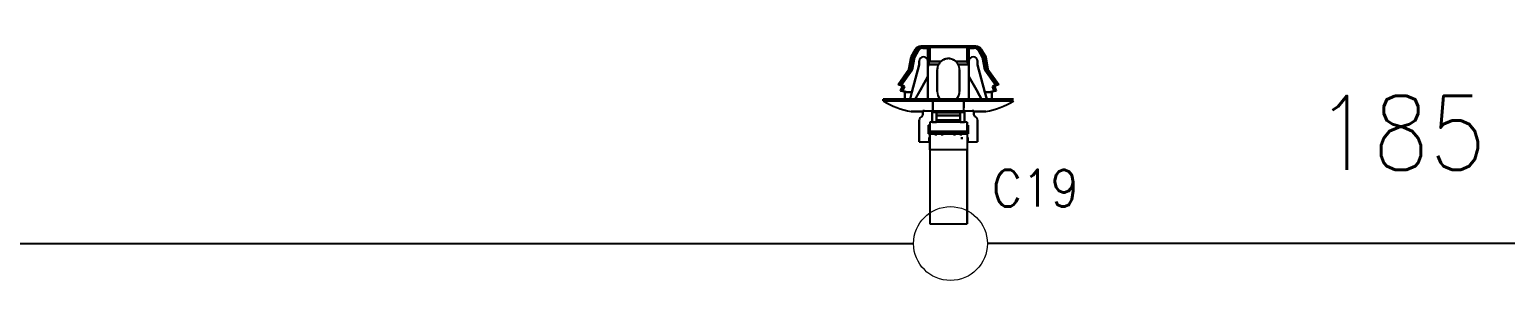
# Model space of a CAD drawing. Header units: inches. Extents: x 47316 to 59086, y 3141 to 11743.
# Drawn here: x 51162.9 to 51262.9, y 4502 to 4519 of the extents above; entities that cross this region are included whole.
import ezdxf

# ---------------------------------------------------------------- set-up
doc = ezdxf.new("R2010")
doc.units = ezdxf.units.IN
doc.header["$MEASUREMENT"] = 0
doc.layers.add('_BLACK_HOLE', color=7, linetype='Continuous')
doc.styles.get("Standard").update_dxf_attribs({"font": ''})
doc.styles.get('Standard').set_extended_font_data('SimSun')
doc.linetypes.add('_VH_OTCON', pattern='A,0.0001,[7,VeSys.shx,S=0.1,R=0,X=0,Y=0],-0.4,[7,VeSys.shx,S=0.1,R=0,X=0,Y=0],-0.4,["X",Standard,S=1,R=0,X=-0.5,Y=-0.5],-0.0001,[7,VeSys.shx,S=0.1,R=0,X=0,Y=0],-0.4', length=1.2002)

msp = doc.modelspace()

# ---------------------------------------------------------------- linework, layer by layer
at = {"layer": '_BLACK_HOLE', "ltscale": 0.034946}
for p, q in [((51222.68, 4517.2), (51222.98, 4517.71)), ((51227.43, 4517.71), (51227.73, 4517.2))]:
    msp.add_line(p, q, dxfattribs=at)
at = {"layer": '_BLACK_HOLE', "ltscale": 0.034163}
for p, q in [((51223.07, 4517.7), (51222.78, 4517.2)), ((51227.62, 4517.2), (51227.33, 4517.7))]:
    msp.add_line(p, q, dxfattribs=at)
at = {"layer": '_BLACK_HOLE', "ltscale": 0.034208}
for p, q in [((51223.07, 4517.7), (51222.78, 4517.2)), ((51227.33, 4517.7), (51227.62, 4517.2))]:
    msp.add_line(p, q, dxfattribs=at)
at = {"layer": '_BLACK_HOLE', "ltscale": 0.0329}
for p, q in [((51222.9, 4517.16), (51223.18, 4517.64)), ((51223.18, 4517.64), (51222.9, 4517.16)), ((51227.51, 4517.16), (51227.23, 4517.64)), ((51227.23, 4517.64), (51227.51, 4517.16))]:
    msp.add_line(p, q, dxfattribs=at)
at = {"layer": '_BLACK_HOLE', "ltscale": 0.00587}
msp.add_line((51222.98, 4517.71), (51223.07, 4517.7), dxfattribs=at)
at = {"layer": '_BLACK_HOLE', "ltscale": 0.005865}
for p, q in [((51223.07, 4517.7), (51222.98, 4517.71)), ((51227.43, 4517.71), (51227.33, 4517.7))]:
    msp.add_line(p, q, dxfattribs=at)
at = {"layer": '_BLACK_HOLE'}
for p, q in [((51223.07, 4517.7), (51223.14, 4517.79)), ((51223.07, 4517.7), (51223.13, 4517.78)), ((51223.13, 4517.78), (51223.2, 4517.84)), ((51223.14, 4517.79), (51223.24, 4517.86)), ((51223.2, 4517.84), (51223.3, 4517.89)), ((51223.24, 4517.86), (51223.35, 4517.91)), ((51223.3, 4517.89), (51223.46, 4517.92)), ((51223.35, 4517.91), (51223.46, 4517.92)), ((51226.94, 4517.92), (51227.06, 4517.9)), ((51226.94, 4517.92), (51227.06, 4517.91)), ((51227.06, 4517.91), (51227.17, 4517.86)), ((51227.06, 4517.9), (51227.17, 4517.86)), ((51227.17, 4517.86), (51227.26, 4517.79)), ((51227.17, 4517.86), (51227.24, 4517.81)), ((51227.24, 4517.81), (51227.33, 4517.7)), ((51227.26, 4517.79), (51227.33, 4517.7)), ((51224.69, 4516.88), (51224.84, 4516.99)), ((51224.84, 4516.99), (51224.93, 4517.03)), ((51225.48, 4517.03), (51225.56, 4516.99)), ((51225.56, 4516.99), (51225.71, 4516.88))]:
    msp.add_line(p, q, dxfattribs=at)
at = {"layer": '_BLACK_HOLE', "ltscale": 0.007092}
for p, q in [((51223.07, 4517.7), (51223.18, 4517.64)), ((51223.18, 4517.64), (51223.07, 4517.7)), ((51227.23, 4517.64), (51227.33, 4517.7)), ((51227.33, 4517.7), (51227.23, 4517.64))]:
    msp.add_line(p, q, dxfattribs=at)
at = {"layer": '_BLACK_HOLE', "ltscale": 0.007248}
msp.add_line((51223.46, 4517.92), (51223.34, 4517.92), dxfattribs=at)
at = {"layer": '_BLACK_HOLE', "ltscale": 0.001605}
msp.add_line((51223.37, 4517.92), (51223.35, 4517.92), dxfattribs=at)
at = {"layer": '_BLACK_HOLE', "ltscale": 0.006183}
msp.add_line((51223.36, 4517.92), (51223.46, 4517.92), dxfattribs=at)
at = {"layer": '_BLACK_HOLE', "ltscale": 0.004422}
msp.add_line((51223.46, 4517.92), (51223.39, 4517.92), dxfattribs=at)
at = {"layer": '_BLACK_HOLE', "ltscale": 0.012915}
msp.add_line((51223.39, 4517.92), (51223.6, 4517.92), dxfattribs=at)
at = {"layer": '_BLACK_HOLE', "ltscale": 0.020941}
for p, q in [((51223.46, 4517.92), (51223.81, 4517.92)), ((51223.81, 4517.92), (51223.46, 4517.92)), ((51223.46, 4517.79), (51223.81, 4517.79)), ((51223.81, 4517.79), (51223.46, 4517.79)), ((51226.59, 4517.92), (51226.94, 4517.92)), ((51226.94, 4517.92), (51226.59, 4517.92)), ((51226.94, 4517.79), (51226.59, 4517.79)), ((51226.59, 4517.79), (51226.94, 4517.79))]:
    msp.add_line(p, q, dxfattribs=at)
at = {"layer": '_BLACK_HOLE', "ltscale": 0.0075}
for p, q in [((51223.46, 4517.92), (51223.46, 4517.79)), ((51223.46, 4517.92), (51223.46, 4517.79)), ((51226.59, 4517.92), (51226.59, 4517.79)), ((51226.94, 4517.79), (51226.94, 4517.92)), ((51226.94, 4517.79), (51226.94, 4517.92)), ((51220.78, 4514.22), (51220.78, 4514.34)), ((51220.78, 4514.34), (51220.78, 4514.22)), ((51224.15, 4514.34), (51224.15, 4514.22)), ((51224.15, 4514.22), (51224.15, 4514.34)), ((51226.25, 4514.22), (51226.25, 4514.34)), ((51226.25, 4514.34), (51226.25, 4514.22)), ((51224.36, 4511.86), (51224.36, 4511.98)), ((51224.36, 4511.98), (51224.36, 4511.86)), ((51224.78, 4511.98), (51224.78, 4511.86)), ((51224.78, 4511.86), (51224.78, 4511.98)), ((51225.62, 4511.86), (51225.62, 4511.98)), ((51225.62, 4511.98), (51225.62, 4511.86)), ((51226.04, 4511.98), (51226.04, 4511.86)), ((51226.04, 4511.86), (51226.04, 4511.98)), ((51226.04, 4511.69), (51226.17, 4511.69)), ((51226.17, 4511.69), (51226.04, 4511.69))]:
    msp.add_line(p, q, dxfattribs=at)
at = {"layer": '_BLACK_HOLE', "ltscale": 0.012512}
for p, q in [((51223.6, 4517.92), (51223.81, 4517.92)), ((51226.59, 4517.92), (51226.8, 4517.92))]:
    msp.add_line(p, q, dxfattribs=at)
at = {"layer": '_BLACK_HOLE', "ltscale": 0.082565}
for p, q in [((51223.81, 4516.53), (51223.81, 4517.92)), ((51223.81, 4517.92), (51223.81, 4516.53)), ((51226.59, 4517.92), (51226.59, 4516.53)), ((51226.59, 4516.53), (51226.59, 4517.92))]:
    msp.add_line(p, q, dxfattribs=at)
at = {"layer": '_BLACK_HOLE', "ltscale": 0.000995}
for p, q in [((51223.81, 4517.92), (51223.83, 4517.92)), ((51223.83, 4517.92), (51223.81, 4517.92)), ((51226.57, 4517.92), (51226.59, 4517.92)), ((51226.59, 4517.92), (51226.57, 4517.92))]:
    msp.add_line(p, q, dxfattribs=at)
at = {"layer": '_BLACK_HOLE', "ltscale": 0.163013}
msp.add_line((51226.57, 4517.92), (51223.83, 4517.92), dxfattribs=at)
at = {"layer": '_BLACK_HOLE', "ltscale": 0.000399}
msp.add_line((51223.83, 4517.92), (51223.83, 4517.92), dxfattribs=at)
at = {"layer": '_BLACK_HOLE', "ltscale": 0.163214}
msp.add_line((51223.83, 4517.92), (51226.58, 4517.92), dxfattribs=at)
at = {"layer": '_BLACK_HOLE', "ltscale": 0.15}
for p, q in [((51223.94, 4517.86), (51226.47, 4517.86)), ((51226.47, 4517.86), (51223.94, 4517.86)), ((51226.47, 4512.78), (51223.94, 4512.78)), ((51226.47, 4512.78), (51223.94, 4512.78)), ((51223.94, 4512.15), (51226.47, 4512.15)), ((51226.47, 4512.15), (51223.94, 4512.15)), ((51226.47, 4510.89), (51223.94, 4510.89)), ((51226.47, 4510.89), (51223.94, 4510.89)), ((51223.94, 4505.89), (51226.47, 4505.89))]:
    msp.add_line(p, q, dxfattribs=at)
at = {"layer": '_BLACK_HOLE', "ltscale": 0.057954}
for p, q in [((51223.94, 4517.86), (51223.94, 4516.88)), ((51223.94, 4516.88), (51223.94, 4517.86)), ((51226.47, 4516.88), (51226.47, 4517.86)), ((51226.47, 4517.86), (51226.47, 4516.88))]:
    msp.add_line(p, q, dxfattribs=at)
at = {"layer": '_BLACK_HOLE', "ltscale": 0.052501}
msp.add_line((51226.59, 4517.79), (51226.59, 4516.91), dxfattribs=at)
at = {"layer": '_BLACK_HOLE', "ltscale": 0.015717}
msp.add_line((51227.07, 4517.92), (51226.8, 4517.92), dxfattribs=at)
at = {"layer": '_BLACK_HOLE', "ltscale": 0.015729}
msp.add_line((51226.8, 4517.92), (51227.07, 4517.92), dxfattribs=at)
at = {"layer": '_BLACK_HOLE', "ltscale": 0.005864}
msp.add_line((51227.43, 4517.71), (51227.33, 4517.7), dxfattribs=at)
at = {"layer": '_BLACK_HOLE', "ltscale": 0.05076}
for p, q in [((51222.53, 4516.36), (51222.68, 4517.2)), ((51227.73, 4517.2), (51227.88, 4516.36))]:
    msp.add_line(p, q, dxfattribs=at)
at = {"layer": '_BLACK_HOLE', "ltscale": 0.050769}
msp.add_line((51222.78, 4517.2), (51222.63, 4516.36), dxfattribs=at)
at = {"layer": '_BLACK_HOLE', "ltscale": 0.050773}
for p, q in [((51222.78, 4517.2), (51222.64, 4516.36)), ((51227.77, 4516.36), (51227.62, 4517.2)), ((51227.62, 4517.2), (51227.77, 4516.36))]:
    msp.add_line(p, q, dxfattribs=at)
at = {"layer": '_BLACK_HOLE', "ltscale": 0.006219}
msp.add_line((51222.78, 4517.2), (51222.68, 4517.2), dxfattribs=at)
at = {"layer": '_BLACK_HOLE', "ltscale": 0.006223}
for p, q in [((51222.68, 4517.2), (51222.78, 4517.2)), ((51227.73, 4517.2), (51227.62, 4517.2)), ((51227.73, 4517.2), (51227.62, 4517.2))]:
    msp.add_line(p, q, dxfattribs=at)
at = {"layer": '_BLACK_HOLE', "ltscale": 0.11383}
for p, q in [((51223.22, 4516.66), (51222.73, 4514.81)), ((51222.73, 4514.81), (51223.22, 4516.66)), ((51227.18, 4516.66), (51227.67, 4514.81)), ((51227.67, 4514.81), (51227.18, 4516.66))]:
    msp.add_line(p, q, dxfattribs=at)
at = {"layer": '_BLACK_HOLE', "ltscale": 0.051095}
for p, q in [((51222.75, 4516.32), (51222.9, 4517.16)), ((51222.9, 4517.16), (51222.75, 4516.32)), ((51227.66, 4516.32), (51227.51, 4517.16)), ((51227.51, 4517.16), (51227.66, 4516.32))]:
    msp.add_line(p, q, dxfattribs=at)
at = {"layer": '_BLACK_HOLE', "ltscale": 0.00266}
for p, q in [((51222.78, 4517.2), (51222.83, 4517.19)), ((51227.58, 4517.19), (51227.62, 4517.2))]:
    msp.add_line(p, q, dxfattribs=at)
at = {"layer": '_BLACK_HOLE', "ltscale": 0.002806}
for p, q in [((51222.83, 4517.19), (51222.78, 4517.2)), ((51227.62, 4517.2), (51227.58, 4517.19))]:
    msp.add_line(p, q, dxfattribs=at)
at = {"layer": '_BLACK_HOLE', "ltscale": 0.000128}
for p, q in [((51222.78, 4517.2), (51222.78, 4517.2)), ((51222.78, 4517.2), (51222.78, 4517.2)), ((51227.62, 4517.2), (51227.62, 4517.2))]:
    msp.add_line(p, q, dxfattribs=at)
at = {"layer": '_BLACK_HOLE', "ltscale": 0.004276}
for p, q in [((51222.83, 4517.19), (51222.9, 4517.16)), ((51222.9, 4517.16), (51222.83, 4517.19)), ((51227.58, 4517.19), (51227.51, 4517.16)), ((51227.51, 4517.16), (51227.58, 4517.19))]:
    msp.add_line(p, q, dxfattribs=at)
at = {"layer": '_BLACK_HOLE', "ltscale": 0.014999}
for p, q in [((51223.22, 4516.91), (51223.22, 4516.66)), ((51223.22, 4516.91), (51223.22, 4516.66)), ((51223.22, 4516.66), (51223.22, 4516.91)), ((51227.18, 4516.91), (51227.18, 4516.66)), ((51227.18, 4516.66), (51227.18, 4516.91))]:
    msp.add_line(p, q, dxfattribs=at)
at = {"layer": '_BLACK_HOLE', "ltscale": 0.039936}
for p, q in [((51223.81, 4516.53), (51223.81, 4515.86)), ((51223.81, 4515.86), (51223.81, 4516.53)), ((51226.59, 4515.86), (51226.59, 4516.53)), ((51226.59, 4516.53), (51226.59, 4515.86))]:
    msp.add_line(p, q, dxfattribs=at)
at = {"layer": '_BLACK_HOLE', "ltscale": 0.002635}
for p, q in [((51223.83, 4516.67), (51223.85, 4516.71)), ((51226.55, 4516.71), (51226.57, 4516.67))]:
    msp.add_line(p, q, dxfattribs=at)
at = {"layer": '_BLACK_HOLE', "ltscale": 0.002634}
for p, q in [((51223.85, 4516.71), (51223.83, 4516.67)), ((51226.57, 4516.67), (51226.55, 4516.71))]:
    msp.add_line(p, q, dxfattribs=at)
at = {"layer": '_BLACK_HOLE', "ltscale": 0.041339}
for p, q in [((51224.53, 4516.67), (51223.83, 4516.67)), ((51223.83, 4516.67), (51224.53, 4516.67)), ((51226.57, 4516.67), (51225.87, 4516.67)), ((51225.87, 4516.67), (51226.57, 4516.67))]:
    msp.add_line(p, q, dxfattribs=at)
at = {"layer": '_BLACK_HOLE', "ltscale": 0.044711}
for p, q in [((51223.94, 4516.88), (51224.69, 4516.88)), ((51224.69, 4516.88), (51223.94, 4516.88)), ((51225.71, 4516.88), (51226.47, 4516.88)), ((51226.47, 4516.88), (51225.71, 4516.88))]:
    msp.add_line(p, q, dxfattribs=at)
at = {"layer": '_BLACK_HOLE', "ltscale": 0.000598}
msp.add_line((51224.69, 4516.88), (51224.69, 4516.87), dxfattribs=at)
at = {"layer": '_BLACK_HOLE', "ltscale": 0.000505}
msp.add_line((51225.71, 4516.88), (51225.72, 4516.88), dxfattribs=at)
at = {"layer": '_BLACK_HOLE', "ltscale": 0.001863}
msp.add_line((51225.73, 4516.86), (51225.71, 4516.88), dxfattribs=at)
at = {"layer": '_BLACK_HOLE', "ltscale": 0.005516}
msp.add_line((51226.59, 4516.91), (51226.59, 4516.82), dxfattribs=at)
at = {"layer": '_BLACK_HOLE', "ltscale": 0.008279}
msp.add_line((51226.59, 4516.82), (51226.59, 4516.68), dxfattribs=at)
at = {"layer": '_BLACK_HOLE', "ltscale": 0.048712}
msp.add_line((51226.59, 4516.68), (51226.59, 4515.86), dxfattribs=at)
at = {"layer": '_BLACK_HOLE', "ltscale": 0.075271}
for p, q in [((51221.79, 4515.33), (51222.53, 4516.36)), ((51222.63, 4516.36), (51221.9, 4515.33)), ((51228.51, 4515.33), (51227.77, 4516.36)), ((51227.77, 4516.36), (51228.51, 4515.33)), ((51227.88, 4516.36), (51228.61, 4515.33))]:
    msp.add_line(p, q, dxfattribs=at)
at = {"layer": '_BLACK_HOLE', "ltscale": 0.075264}
msp.add_line((51222.63, 4516.36), (51221.9, 4515.33), dxfattribs=at)
at = {"layer": '_BLACK_HOLE', "ltscale": 0.074459}
for p, q in [((51222.02, 4515.3), (51222.75, 4516.32)), ((51222.75, 4516.32), (51222.02, 4515.3)), ((51228.39, 4515.3), (51227.66, 4516.32)), ((51227.66, 4516.32), (51228.39, 4515.3))]:
    msp.add_line(p, q, dxfattribs=at)
at = {"layer": '_BLACK_HOLE', "ltscale": 0.006165}
for p, q in [((51222.53, 4516.36), (51222.63, 4516.36)), ((51222.53, 4516.36), (51222.63, 4516.36)), ((51221.79, 4515.33), (51221.9, 4515.33))]:
    msp.add_line(p, q, dxfattribs=at)
at = {"layer": '_BLACK_HOLE', "ltscale": 0.002621}
for p, q in [((51222.68, 4516.35), (51222.64, 4516.36)), ((51222.64, 4516.36), (51222.68, 4516.35)), ((51227.77, 4516.36), (51227.73, 4516.35)), ((51227.73, 4516.35), (51227.77, 4516.36))]:
    msp.add_line(p, q, dxfattribs=at)
at = {"layer": '_BLACK_HOLE', "ltscale": 0.000205}
for p, q in [((51222.68, 4516.34), (51222.68, 4516.35)), ((51222.68, 4516.35), (51222.68, 4516.34)), ((51227.73, 4516.35), (51227.72, 4516.34)), ((51227.72, 4516.34), (51227.73, 4516.35))]:
    msp.add_line(p, q, dxfattribs=at)
at = {"layer": '_BLACK_HOLE', "ltscale": 0.004321}
for p, q in [((51222.75, 4516.32), (51222.68, 4516.34)), ((51222.68, 4516.34), (51222.75, 4516.32)), ((51227.72, 4516.34), (51227.66, 4516.32)), ((51227.66, 4516.32), (51227.72, 4516.34))]:
    msp.add_line(p, q, dxfattribs=at)
at = {"layer": '_BLACK_HOLE', "ltscale": 0.064963}
msp.add_line((51223.28, 4514.9), (51223.81, 4515.86), dxfattribs=at)
at = {"layer": '_BLACK_HOLE', "ltscale": 0.061156}
for p, q in [((51223.81, 4515.86), (51223.31, 4514.96)), ((51227.1, 4514.96), (51226.59, 4515.86))]:
    msp.add_line(p, q, dxfattribs=at)
at = {"layer": '_BLACK_HOLE', "ltscale": 0.061161}
msp.add_line((51223.31, 4514.96), (51223.81, 4515.86), dxfattribs=at)
at = {"layer": '_BLACK_HOLE', "ltscale": 0.089999}
for p, q in [((51223.81, 4515.86), (51223.81, 4514.34)), ((51223.81, 4514.34), (51223.81, 4515.86)), ((51226.59, 4514.34), (51226.59, 4515.86)), ((51226.59, 4515.86), (51226.59, 4514.34))]:
    msp.add_line(p, q, dxfattribs=at)
at = {"layer": '_BLACK_HOLE', "ltscale": 0.0875}
for p, q in [((51224.44, 4514.85), (51224.44, 4516.32)), ((51224.44, 4516.32), (51224.44, 4514.85)), ((51224.44, 4516.32), (51224.44, 4514.85)), ((51225.96, 4516.32), (51225.96, 4514.85)), ((51225.96, 4514.85), (51225.96, 4516.32)), ((51228.15, 4514.34), (51229.62, 4514.34))]:
    msp.add_line(p, q, dxfattribs=at)
at = {"layer": '_BLACK_HOLE', "ltscale": 0.065039}
msp.add_line((51226.59, 4515.86), (51227.13, 4514.9), dxfattribs=at)
at = {"layer": '_BLACK_HOLE', "ltscale": 0.06116}
msp.add_line((51226.59, 4515.86), (51227.1, 4514.96), dxfattribs=at)
at = {"layer": '_BLACK_HOLE', "ltscale": 0.040697}
msp.add_line((51226.59, 4515.7), (51226.59, 4515.02), dxfattribs=at)
at = {"layer": '_BLACK_HOLE', "ltscale": 0.040701}
msp.add_line((51226.59, 4515.02), (51226.59, 4515.7), dxfattribs=at)
at = {"layer": '_BLACK_HOLE', "ltscale": 0.006168}
for p, q in [((51227.77, 4516.36), (51227.88, 4516.36)), ((51227.88, 4516.36), (51227.77, 4516.36))]:
    msp.add_line(p, q, dxfattribs=at)
at = {"layer": '_BLACK_HOLE', "ltscale": 0.006177}
msp.add_line((51221.9, 4515.33), (51221.79, 4515.33), dxfattribs=at)
at = {"layer": '_BLACK_HOLE', "ltscale": 0.019025}
msp.add_line((51222.09, 4515.2), (51221.79, 4515.33), dxfattribs=at)
at = {"layer": '_BLACK_HOLE', "ltscale": 0.020195}
for p, q in [((51221.96, 4514.89), (51222.09, 4515.2)), ((51222.1, 4514.89), (51222.23, 4515.2)), ((51222.23, 4515.2), (51222.1, 4514.89)), ((51228.3, 4514.89), (51228.18, 4515.2)), ((51228.18, 4515.2), (51228.3, 4514.89)), ((51228.32, 4515.2), (51228.44, 4514.89))]:
    msp.add_line(p, q, dxfattribs=at)
at = {"layer": '_BLACK_HOLE', "ltscale": 0.000925}
msp.add_line((51221.96, 4514.89), (51221.98, 4514.89), dxfattribs=at)
at = {"layer": '_BLACK_HOLE', "ltscale": 0.000912}
for p, q in [((51221.98, 4514.89), (51221.96, 4514.89)), ((51228.32, 4515.2), (51228.3, 4515.2))]:
    msp.add_line(p, q, dxfattribs=at)
at = {"layer": '_BLACK_HOLE', "ltscale": 0.018174}
msp.add_line((51222.26, 4514.81), (51221.96, 4514.89), dxfattribs=at)
at = {"layer": '_BLACK_HOLE', "ltscale": 0.002823}
msp.add_line((51221.98, 4514.89), (51222.02, 4514.89), dxfattribs=at)
at = {"layer": '_BLACK_HOLE', "ltscale": 0.00282}
for p, q in [((51222.02, 4514.89), (51221.98, 4514.89)), ((51228.3, 4515.2), (51228.25, 4515.2))]:
    msp.add_line(p, q, dxfattribs=at)
at = {"layer": '_BLACK_HOLE', "ltscale": 0.013619}
for p, q in [((51222.23, 4515.2), (51222.02, 4515.3)), ((51222.02, 4515.3), (51222.23, 4515.2)), ((51228.18, 4515.2), (51228.39, 4515.3)), ((51228.39, 4515.3), (51228.18, 4515.2))]:
    msp.add_line(p, q, dxfattribs=at)
at = {"layer": '_BLACK_HOLE', "ltscale": 0.004681}
for p, q in [((51222.02, 4514.89), (51222.1, 4514.89)), ((51222.1, 4514.89), (51222.02, 4514.89))]:
    msp.add_line(p, q, dxfattribs=at)
at = {"layer": '_BLACK_HOLE', "ltscale": 0.000327}
msp.add_line((51222.09, 4515.2), (51222.09, 4515.2), dxfattribs=at)
at = {"layer": '_BLACK_HOLE', "ltscale": 0.008441}
for p, q in [((51222.09, 4515.2), (51222.23, 4515.2)), ((51222.26, 4514.81), (51222.4, 4514.81)), ((51222.4, 4514.81), (51222.26, 4514.81))]:
    msp.add_line(p, q, dxfattribs=at)
at = {"layer": '_BLACK_HOLE', "ltscale": 0.001593}
msp.add_line((51222.12, 4515.2), (51222.09, 4515.2), dxfattribs=at)
at = {"layer": '_BLACK_HOLE', "ltscale": 0.008429}
for p, q in [((51222.23, 4515.2), (51222.09, 4515.2)), ((51228.3, 4514.89), (51228.44, 4514.89))]:
    msp.add_line(p, q, dxfattribs=at)
at = {"layer": '_BLACK_HOLE', "ltscale": 0.00033}
for p, q in [((51222.09, 4515.2), (51222.09, 4515.2)), ((51222.26, 4514.81), (51222.26, 4514.81)), ((51228.15, 4514.81), (51228.14, 4514.81))]:
    msp.add_line(p, q, dxfattribs=at)
at = {"layer": '_BLACK_HOLE', "ltscale": 0.003809}
msp.add_line((51222.09, 4515.2), (51222.16, 4515.2), dxfattribs=at)
at = {"layer": '_BLACK_HOLE', "ltscale": 0.018199}
for p, q in [((51222.4, 4514.81), (51222.1, 4514.89)), ((51222.1, 4514.89), (51222.4, 4514.81)), ((51228.01, 4514.81), (51228.3, 4514.89)), ((51228.3, 4514.89), (51228.01, 4514.81))]:
    msp.add_line(p, q, dxfattribs=at)
at = {"layer": '_BLACK_HOLE', "ltscale": 0.004291}
msp.add_line((51222.16, 4515.2), (51222.23, 4515.2), dxfattribs=at)
at = {"layer": '_BLACK_HOLE', "ltscale": 0.000286}
msp.add_line((51222.26, 4514.81), (51222.26, 4514.81), dxfattribs=at)
msp.add_line((51222.26, 4514.81), (51222.26, 4514.81), dxfattribs=at)
at = {"layer": '_BLACK_HOLE', "ltscale": 0.008432}
msp.add_line((51222.4, 4514.81), (51222.26, 4514.81), dxfattribs=at)
at = {"layer": '_BLACK_HOLE', "ltscale": 0.027499}
for p, q in [((51222.26, 4514.81), (51222.26, 4514.34)), ((51222.26, 4514.34), (51222.26, 4514.81)), ((51228.15, 4514.81), (51228.15, 4514.34)), ((51228.15, 4514.34), (51228.15, 4514.81))]:
    msp.add_line(p, q, dxfattribs=at)
at = {"layer": '_BLACK_HOLE', "ltscale": 0.002209}
msp.add_line((51222.3, 4514.81), (51222.26, 4514.81), dxfattribs=at)
at = {"layer": '_BLACK_HOLE', "ltscale": 0.000342}
for p, q in [((51222.26, 4514.81), (51222.26, 4514.81)), ((51228.14, 4514.81), (51228.15, 4514.81))]:
    msp.add_line(p, q, dxfattribs=at)
at = {"layer": '_BLACK_HOLE', "ltscale": 0.003674}
for p, q in [((51222.26, 4514.81), (51222.32, 4514.81)), ((51228.08, 4514.81), (51228.14, 4514.81))]:
    msp.add_line(p, q, dxfattribs=at)
at = {"layer": '_BLACK_HOLE', "ltscale": 0.00434}
msp.add_line((51222.32, 4514.81), (51222.4, 4514.81), dxfattribs=at)
at = {"layer": '_BLACK_HOLE', "ltscale": 0.019785}
for p, q in [((51222.73, 4514.81), (51222.4, 4514.81)), ((51222.4, 4514.81), (51222.73, 4514.81)), ((51227.67, 4514.81), (51228.01, 4514.81)), ((51228.01, 4514.81), (51227.67, 4514.81))]:
    msp.add_line(p, q, dxfattribs=at)
at = {"layer": '_BLACK_HOLE', "ltscale": 0.028456}
for p, q in [((51222.73, 4514.81), (51222.61, 4514.34)), ((51222.61, 4514.34), (51222.73, 4514.81)), ((51227.67, 4514.81), (51227.8, 4514.34)), ((51227.8, 4514.34), (51227.67, 4514.81))]:
    msp.add_line(p, q, dxfattribs=at)
at = {"layer": '_BLACK_HOLE', "ltscale": 0.015242}
for p, q in [((51223.08, 4514.57), (51222.96, 4514.34)), ((51227.45, 4514.34), (51227.32, 4514.57))]:
    msp.add_line(p, q, dxfattribs=at)
at = {"layer": '_BLACK_HOLE', "ltscale": 0.015215}
msp.add_line((51222.96, 4514.34), (51223.08, 4514.56), dxfattribs=at)
at = {"layer": '_BLACK_HOLE', "ltscale": 0.026985}
for p, q in [((51223.31, 4514.96), (51223.08, 4514.57)), ((51227.32, 4514.57), (51227.1, 4514.96))]:
    msp.add_line(p, q, dxfattribs=at)
at = {"layer": '_BLACK_HOLE', "ltscale": 0.02701}
msp.add_line((51223.08, 4514.56), (51223.31, 4514.96), dxfattribs=at)
at = {"layer": '_BLACK_HOLE', "ltscale": 0.02697}
msp.add_line((51227.1, 4514.96), (51227.32, 4514.57), dxfattribs=at)
at = {"layer": '_BLACK_HOLE', "ltscale": 0.015289}
msp.add_line((51227.32, 4514.57), (51227.45, 4514.34), dxfattribs=at)
at = {"layer": '_BLACK_HOLE', "ltscale": 0.006299}
msp.add_line((51228.01, 4514.81), (51228.11, 4514.81), dxfattribs=at)
at = {"layer": '_BLACK_HOLE', "ltscale": 0.006305}
msp.add_line((51228.11, 4514.81), (51228.01, 4514.81), dxfattribs=at)
at = {"layer": '_BLACK_HOLE', "ltscale": 0.00329}
msp.add_line((51228.03, 4514.81), (51228.08, 4514.81), dxfattribs=at)
at = {"layer": '_BLACK_HOLE', "ltscale": 0.006641}
msp.add_line((51228.15, 4514.81), (51228.04, 4514.81), dxfattribs=at)
at = {"layer": '_BLACK_HOLE', "ltscale": 0.001825}
msp.add_line((51228.14, 4514.81), (51228.11, 4514.81), dxfattribs=at)
at = {"layer": '_BLACK_HOLE', "ltscale": 0.002142}
msp.add_line((51228.11, 4514.81), (51228.15, 4514.81), dxfattribs=at)
at = {"layer": '_BLACK_HOLE', "ltscale": 0.002136}
msp.add_line((51228.15, 4514.81), (51228.11, 4514.81), dxfattribs=at)
at = {"layer": '_BLACK_HOLE', "ltscale": 0.018183}
msp.add_line((51228.44, 4514.89), (51228.15, 4514.81), dxfattribs=at)
at = {"layer": '_BLACK_HOLE', "ltscale": 0.004715}
msp.add_line((51228.18, 4515.2), (51228.25, 4515.2), dxfattribs=at)
at = {"layer": '_BLACK_HOLE', "ltscale": 0.004687}
msp.add_line((51228.25, 4515.2), (51228.18, 4515.2), dxfattribs=at)
at = {"layer": '_BLACK_HOLE', "ltscale": 0.002832}
msp.add_line((51228.25, 4515.2), (51228.3, 4515.2), dxfattribs=at)
at = {"layer": '_BLACK_HOLE', "ltscale": 0.002856}
msp.add_line((51228.31, 4515.2), (51228.26, 4515.2), dxfattribs=at)
at = {"layer": '_BLACK_HOLE', "ltscale": 0.002869}
msp.add_line((51228.26, 4515.2), (51228.31, 4515.2), dxfattribs=at)
at = {"layer": '_BLACK_HOLE', "ltscale": 0.0009}
msp.add_line((51228.3, 4515.2), (51228.32, 4515.2), dxfattribs=at)
at = {"layer": '_BLACK_HOLE', "ltscale": 0.008438}
msp.add_line((51228.44, 4514.89), (51228.3, 4514.89), dxfattribs=at)
at = {"layer": '_BLACK_HOLE', "ltscale": 0.019}
msp.add_line((51228.61, 4515.33), (51228.32, 4515.2), dxfattribs=at)
at = {"layer": '_BLACK_HOLE', "ltscale": 0.002185}
msp.add_line((51228.37, 4514.89), (51228.41, 4514.89), dxfattribs=at)
at = {"layer": '_BLACK_HOLE', "ltscale": 0.005222}
msp.add_line((51228.6, 4515.33), (51228.51, 4515.33), dxfattribs=at)
at = {"layer": '_BLACK_HOLE', "ltscale": 0.005249}
msp.add_line((51228.6, 4515.33), (51228.51, 4515.33), dxfattribs=at)
at = {"layer": '_BLACK_HOLE', "ltscale": 0.000903}
msp.add_line((51228.61, 4515.33), (51228.6, 4515.33), dxfattribs=at)
at = {"layer": '_BLACK_HOLE', "ltscale": 0.000916}
msp.add_line((51228.61, 4515.33), (51228.6, 4515.33), dxfattribs=at)
at = {"layer": '_BLACK_HOLE', "ltscale": 4.3e-05}
msp.add_line((51228.61, 4515.33), (51228.61, 4515.33), dxfattribs=at)
at = {"layer": '_BLACK_HOLE', "ltscale": 4.9e-05}
msp.add_line((51228.61, 4515.33), (51228.61, 4515.33), dxfattribs=at)
at = {"layer": '_BLACK_HOLE', "ltscale": 0.087396}
for p, q in [((51220.78, 4514.34), (51222.25, 4514.34)), ((51220.78, 4514.34), (51222.25, 4514.34)), ((51229.62, 4514.34), (51228.15, 4514.34))]:
    msp.add_line(p, q, dxfattribs=at)
at = {"layer": '_BLACK_HOLE', "ltscale": 0.2}
for p, q in [((51224.15, 4514.34), (51220.78, 4514.34)), ((51224.15, 4514.34), (51220.78, 4514.34)), ((51220.78, 4514.22), (51224.15, 4514.22)), ((51224.15, 4514.22), (51220.78, 4514.22)), ((51226.25, 4514.34), (51229.62, 4514.34)), ((51229.62, 4514.34), (51226.25, 4514.34)), ((51226.25, 4514.22), (51229.62, 4514.22)), ((51226.25, 4514.22), (51229.62, 4514.22))]:
    msp.add_line(p, q, dxfattribs=at)
at = {"layer": '_BLACK_HOLE', "ltscale": 0.020602}
for p, q in [((51222.61, 4514.34), (51222.95, 4514.34)), ((51222.61, 4514.34), (51222.95, 4514.34)), ((51227.8, 4514.34), (51227.45, 4514.34))]:
    msp.add_line(p, q, dxfattribs=at)
at = {"layer": '_BLACK_HOLE', "ltscale": 0.047501}
for p, q in [((51223.48, 4513.5), (51222.68, 4513.5)), ((51222.68, 4513.5), (51223.48, 4513.5)), ((51227.73, 4513.5), (51226.93, 4513.5)), ((51226.93, 4513.5), (51227.73, 4513.5))]:
    msp.add_line(p, q, dxfattribs=at)
at = {"layer": '_BLACK_HOLE', "ltscale": 0.017476}
for p, q in [((51223.48, 4513.27), (51223.48, 4513.56)), ((51226.93, 4513.27), (51226.93, 4513.56))]:
    msp.add_line(p, q, dxfattribs=at)
at = {"layer": '_BLACK_HOLE', "ltscale": 0.00369}
for p, q in [((51223.48, 4513.5), (51223.48, 4513.56)), ((51226.93, 4513.56), (51226.93, 4513.5))]:
    msp.add_line(p, q, dxfattribs=at)
at = {"layer": '_BLACK_HOLE', "ltscale": 0.017471}
for p, q in [((51223.48, 4513.56), (51223.48, 4513.27)), ((51226.93, 4513.56), (51226.93, 4513.27))]:
    msp.add_line(p, q, dxfattribs=at)
at = {"layer": '_BLACK_HOLE', "ltscale": 0.125}
for p, q in [((51224.15, 4514.34), (51226.25, 4514.34)), ((51226.25, 4514.34), (51224.15, 4514.34)), ((51224.15, 4514.22), (51226.25, 4514.22)), ((51226.25, 4514.22), (51224.15, 4514.22)), ((51224.15, 4513.53), (51226.25, 4513.53)), ((51226.25, 4513.53), (51224.15, 4513.53))]:
    msp.add_line(p, q, dxfattribs=at)
at = {"layer": '_BLACK_HOLE', "ltscale": 0.02751}
msp.add_line((51224.15, 4514.22), (51224.15, 4513.75), dxfattribs=at)
msp.add_line((51224.15, 4514.22), (51224.15, 4513.75), dxfattribs=at)
at = {"layer": '_BLACK_HOLE', "ltscale": 0.040569}
for p, q in [((51224.15, 4514.22), (51224.15, 4513.53)), ((51226.25, 4513.53), (51226.25, 4514.22))]:
    msp.add_line(p, q, dxfattribs=at)
at = {"layer": '_BLACK_HOLE', "ltscale": 0.040567}
for p, q in [((51224.15, 4513.53), (51224.15, 4514.22)), ((51226.25, 4513.53), (51226.25, 4514.22))]:
    msp.add_line(p, q, dxfattribs=at)
at = {"layer": '_BLACK_HOLE', "ltscale": 0.035001}
for p, q in [((51226.25, 4514.34), (51226.25, 4513.75)), ((51226.25, 4514.34), (51226.25, 4513.75)), ((51223.86, 4512.57), (51223.86, 4511.98)), ((51223.86, 4512.57), (51223.86, 4511.98)), ((51223.86, 4511.98), (51223.86, 4512.57)), ((51226.55, 4511.98), (51226.55, 4512.57)), ((51226.55, 4512.57), (51226.55, 4511.98))]:
    msp.add_line(p, q, dxfattribs=at)
at = {"layer": '_BLACK_HOLE', "ltscale": 0.013786}
msp.add_line((51226.93, 4513.5), (51226.93, 4513.27), dxfattribs=at)
at = {"layer": '_BLACK_HOLE', "ltscale": 0.020749}
msp.add_line((51227.45, 4514.34), (51227.8, 4514.34), dxfattribs=at)
at = {"layer": '_BLACK_HOLE', "ltscale": 0.064999}
for p, q in [((51223.22, 4511.82), (51223.22, 4512.91)), ((51223.22, 4512.91), (51223.22, 4511.82)), ((51227.18, 4511.82), (51227.18, 4512.91)), ((51227.18, 4511.82), (51227.18, 4512.91))]:
    msp.add_line(p, q, dxfattribs=at)
at = {"layer": '_BLACK_HOLE', "ltscale": 0.004999}
for p, q in [((51223.94, 4512.57), (51223.86, 4512.57)), ((51223.86, 4512.57), (51223.94, 4512.57)), ((51226.55, 4512.57), (51226.47, 4512.57)), ((51226.47, 4512.57), (51226.55, 4512.57))]:
    msp.add_line(p, q, dxfattribs=at)
at = {"layer": '_BLACK_HOLE', "ltscale": 0.032501}
for p, q in [((51223.9, 4511.98), (51223.9, 4512.53)), ((51223.9, 4512.53), (51223.9, 4511.98)), ((51226.51, 4511.98), (51226.51, 4512.53)), ((51226.51, 4511.98), (51226.51, 4512.53))]:
    msp.add_line(p, q, dxfattribs=at)
at = {"layer": '_BLACK_HOLE', "ltscale": 0.002499}
for p, q in [((51223.94, 4512.53), (51223.9, 4512.53)), ((51223.9, 4512.53), (51223.94, 4512.53)), ((51223.94, 4512.53), (51223.9, 4512.53)), ((51226.51, 4512.53), (51226.47, 4512.53)), ((51226.47, 4512.53), (51226.51, 4512.53)), ((51226.51, 4512.53), (51226.47, 4512.53)), ((51223.86, 4511.98), (51223.9, 4511.98)), ((51223.9, 4511.98), (51223.86, 4511.98)), ((51223.9, 4511.98), (51223.86, 4511.98)), ((51223.94, 4511.73), (51223.9, 4511.73)), ((51223.9, 4511.73), (51223.94, 4511.73)), ((51226.51, 4511.73), (51226.47, 4511.73)), ((51226.47, 4511.73), (51226.51, 4511.73)), ((51226.55, 4511.98), (51226.51, 4511.98)), ((51226.55, 4511.98), (51226.51, 4511.98)), ((51223.9, 4511.44), (51223.94, 4511.44)), ((51226.47, 4511.44), (51226.51, 4511.44))]:
    msp.add_line(p, q, dxfattribs=at)
at = {"layer": '_BLACK_HOLE', "ltscale": 0.0375}
for p, q in [((51223.94, 4512.78), (51223.94, 4512.15)), ((51223.94, 4512.78), (51223.94, 4512.15)), ((51226.47, 4512.15), (51226.47, 4512.78)), ((51226.47, 4512.78), (51226.47, 4512.15))]:
    msp.add_line(p, q, dxfattribs=at)
at = {"layer": '_BLACK_HOLE', "ltscale": 0.040002}
for p, q in [((51224.11, 4513.46), (51224.11, 4512.78)), ((51224.11, 4513.46), (51224.11, 4512.78)), ((51224.11, 4512.78), (51224.11, 4513.46)), ((51226.3, 4512.78), (51226.3, 4513.46)), ((51226.3, 4513.46), (51226.3, 4512.78))]:
    msp.add_line(p, q, dxfattribs=at)
at = {"layer": '_BLACK_HOLE', "ltscale": 0.129999}
for p, q in [((51226.3, 4513.46), (51224.11, 4513.46)), ((51224.11, 4513.46), (51226.3, 4513.46))]:
    msp.add_line(p, q, dxfattribs=at)
at = {"layer": '_BLACK_HOLE', "ltscale": 0.017502}
for p, q in [((51224.11, 4512.78), (51224.4, 4512.78)), ((51226, 4512.78), (51226.3, 4512.78))]:
    msp.add_line(p, q, dxfattribs=at)
at = {"layer": '_BLACK_HOLE', "ltscale": 0.013841}
for p, q in [((51224.4, 4513.22), (51224.4, 4513.46)), ((51226, 4513.46), (51226, 4513.22))]:
    msp.add_line(p, q, dxfattribs=at)
at = {"layer": '_BLACK_HOLE', "ltscale": 0.001447}
msp.add_line((51224.4, 4513.43), (51224.4, 4513.46), dxfattribs=at)
at = {"layer": '_BLACK_HOLE', "ltscale": 0.012407}
for p, q in [((51224.4, 4513.43), (51224.4, 4513.22)), ((51226, 4513.43), (51226, 4513.22))]:
    msp.add_line(p, q, dxfattribs=at)
at = {"layer": '_BLACK_HOLE', "ltscale": 0.095001}
for p, q in [((51224.4, 4513.43), (51226, 4513.43)), ((51224.4, 4513.22), (51226, 4513.22)), ((51226, 4513.22), (51224.4, 4513.22)), ((51226, 4512.92), (51224.4, 4512.92)), ((51224.4, 4512.92), (51226, 4512.92)), ((51226, 4512.8), (51224.4, 4512.8)), ((51224.4, 4512.8), (51226, 4512.8))]:
    msp.add_line(p, q, dxfattribs=at)
at = {"layer": '_BLACK_HOLE', "ltscale": 0.017839}
for p, q in [((51224.4, 4513.22), (51224.4, 4512.92)), ((51224.4, 4512.92), (51224.4, 4513.22)), ((51226, 4513.22), (51226, 4512.92)), ((51226, 4512.92), (51226, 4513.22))]:
    msp.add_line(p, q, dxfattribs=at)
at = {"layer": '_BLACK_HOLE', "ltscale": 0.007443}
for p, q in [((51224.4, 4512.92), (51224.4, 4512.8)), ((51224.4, 4512.8), (51224.4, 4512.92)), ((51226, 4512.92), (51226, 4512.8)), ((51226, 4512.8), (51226, 4512.92))]:
    msp.add_line(p, q, dxfattribs=at)
at = {"layer": '_BLACK_HOLE', "ltscale": 0.00087}
for p, q in [((51224.4, 4512.8), (51224.4, 4512.78)), ((51224.4, 4512.78), (51224.4, 4512.8)), ((51226, 4512.8), (51226, 4512.78)), ((51226, 4512.78), (51226, 4512.8))]:
    msp.add_line(p, q, dxfattribs=at)
at = {"layer": '_BLACK_HOLE', "ltscale": 0.014789}
msp.add_line((51226, 4513.21), (51226, 4513.46), dxfattribs=at)
at = {"layer": '_BLACK_HOLE', "ltscale": 0.023952}
msp.add_line((51226, 4513.19), (51226, 4512.78), dxfattribs=at)
at = {"layer": '_BLACK_HOLE', "ltscale": 0.002502}
msp.add_line((51226.47, 4512.57), (51226.47, 4512.53), dxfattribs=at)
at = {"layer": '_BLACK_HOLE', "ltscale": 0.010562}
msp.add_line((51226.51, 4512.53), (51226.51, 4512.35), dxfattribs=at)
at = {"layer": '_BLACK_HOLE', "ltscale": 0.0625}
msp.add_line((51227.18, 4512.91), (51227.18, 4511.86), dxfattribs=at)
at = {"layer": '_BLACK_HOLE', "ltscale": 0.022501}
for p, q in [((51223.22, 4511.44), (51223.22, 4511.82)), ((51223.22, 4511.82), (51223.22, 4511.44)), ((51227.18, 4511.44), (51227.18, 4511.82)), ((51227.18, 4511.44), (51227.18, 4511.82))]:
    msp.add_line(p, q, dxfattribs=at)
at = {"layer": '_BLACK_HOLE', "ltscale": 0.154999}
for p, q in [((51226.51, 4511.98), (51223.9, 4511.98)), ((51223.9, 4511.98), (51226.51, 4511.98))]:
    msp.add_line(p, q, dxfattribs=at)
at = {"layer": '_BLACK_HOLE', "ltscale": 0.0175}
for p, q in [((51223.9, 4511.44), (51223.9, 4511.73)), ((51223.9, 4511.73), (51223.9, 4511.44)), ((51226.51, 4511.44), (51226.51, 4511.73)), ((51226.51, 4511.44), (51226.51, 4511.73)), ((51226.51, 4511.73), (51226.51, 4511.44))]:
    msp.add_line(p, q, dxfattribs=at)
at = {"layer": '_BLACK_HOLE', "ltscale": 0.0644}
for p, q in [((51223.94, 4510.89), (51223.94, 4511.98)), ((51223.94, 4511.98), (51223.94, 4510.89)), ((51226.47, 4511.98), (51226.47, 4510.89)), ((51226.47, 4511.98), (51226.47, 4510.89))]:
    msp.add_line(p, q, dxfattribs=at)
at = {"layer": '_BLACK_HOLE', "ltscale": 0.000368}
msp.add_line((51224.36, 4511.98), (51224.36, 4511.98), dxfattribs=at)
at = {"layer": '_BLACK_HOLE', "ltscale": 0.025}
for p, q in [((51224.36, 4511.98), (51224.78, 4511.98)), ((51224.36, 4511.98), (51224.78, 4511.98)), ((51225.62, 4511.98), (51226.04, 4511.98)), ((51225.62, 4511.98), (51226.04, 4511.98)), ((51225.62, 4511.98), (51226.04, 4511.98)), ((51227.18, 4511.86), (51227.18, 4511.44))]:
    msp.add_line(p, q, dxfattribs=at)
at = {"layer": '_BLACK_HOLE', "ltscale": 0.023056}
msp.add_line((51224.39, 4511.98), (51224.78, 4511.98), dxfattribs=at)
at = {"layer": '_BLACK_HOLE', "ltscale": 0.000322}
msp.add_line((51225.62, 4511.98), (51225.62, 4511.98), dxfattribs=at)
at = {"layer": '_BLACK_HOLE', "ltscale": 0.021939}
msp.add_line((51226.51, 4511.98), (51226.51, 4512.35), dxfattribs=at)
at = {"layer": '_BLACK_HOLE', "ltscale": 0.000629}
msp.add_line((51226.54, 4511.98), (51226.55, 4511.98), dxfattribs=at)
at = {"layer": '_BLACK_HOLE', "ltscale": 0.039999}
for p, q in [((51223.22, 4511.44), (51223.9, 4511.44)), ((51223.22, 4511.44), (51223.9, 4511.44)), ((51226.51, 4511.44), (51227.18, 4511.44)), ((51226.51, 4511.44), (51227.18, 4511.44))]:
    msp.add_line(p, q, dxfattribs=at)
at = {"layer": '_BLACK_HOLE', "ltscale": 2.6e-05}
for p, q in [((51223.9, 4511.44), (51223.9, 4511.44)), ((51226.51, 4511.44), (51226.51, 4511.44))]:
    msp.add_line(p, q, dxfattribs=at)
at = {"layer": '_BLACK_HOLE', "ltscale": 0.378893}
msp.add_line((51223.94, 4510.89), (51223.94, 4505.89), dxfattribs=at)
at = {"layer": '_BLACK_HOLE', "ltscale": 0.37888}
msp.add_line((51223.94, 4510.89), (51223.94, 4505.89), dxfattribs=at)
at = {"layer": '_BLACK_HOLE', "ltscale": 0.098454}
msp.add_line((51226.47, 4511.44), (51226.47, 4509.78), dxfattribs=at)
at = {"layer": '_BLACK_HOLE', "ltscale": 0.108633}
msp.add_line((51226.47, 4511.44), (51226.47, 4509.61), dxfattribs=at)
at = {"layer": '_BLACK_HOLE', "ltscale": 0.057913}
msp.add_line((51226.47, 4511.44), (51226.47, 4510.46), dxfattribs=at)
at = {"layer": '_BLACK_HOLE', "ltscale": 0.378897}
msp.add_line((51226.47, 4505.89), (51226.47, 4510.89), dxfattribs=at)
at = {"layer": '_BLACK_HOLE', "ltscale": 0.378905}
msp.add_line((51226.47, 4510.89), (51226.47, 4505.89), dxfattribs=at)
at = {"layer": '_BLACK_HOLE', "ltscale": 0.076392}
msp.add_line((51226.47, 4510.89), (51226.47, 4509.61), dxfattribs=at)
at = {"layer": '_BLACK_HOLE', "ltscale": 0.315749}
msp.add_line((51226.47, 4505.89), (51226.47, 4510.46), dxfattribs=at)
at = {"layer": '_BLACK_HOLE', "ltscale": 0.315758}
msp.add_line((51226.47, 4505.89), (51226.47, 4510.46), dxfattribs=at)
at = {"layer": '_BLACK_HOLE', "ltscale": 0.026669}
msp.add_line((51226.47, 4509.33), (51226.47, 4509.78), dxfattribs=at)
at = {"layer": '_BLACK_HOLE', "linetype": '_VH_OTCON', "lineweight": -3, "ltscale": 5}
msp.add_line((51282.59, 4504.55), (51227.84, 4504.55), dxfattribs=at)
msp.add_lwpolyline([(50940.86, 4519.05), (50940.86, 4504.55), (51222.84, 4504.55)], dxfattribs=at)
at = {"layer": '_BLACK_HOLE', "linetype": 'Continuous', "lineweight": 15}
msp.add_circle((51225.34, 4504.55), 2.5, dxfattribs=at)
at = {"layer": '_BLACK_HOLE'}
for centre, radius, start, end in [((51223.34, 4517.49), 0.43, 90.6574, 148.8475), ((51223.43, 4517.49), 0.294, 133.0347, 149.4711), ((51223.55, 4517.4), 0.443, 136.2971, 147.0928), ((51223.44, 4517.48), 0.315, 117.6521, 133.0236), ((51223.43, 4517.49), 0.292, 116.8107, 133.3936), ((51223.45, 4517.46), 0.338, 103.3041, 117.6201), ((51223.45, 4517.47), 0.321, 103.2388, 118.1605), ((51223.46, 4517.43), 0.36, 89.877, 103.354), ((51223.48, 4517.26), 0.53, 91.791, 100.9305), ((51223.83, 4517.86), 0.0611, 67.7787, 87.3333), ((51223.83, 4517.86), 0.0615, 67.7277, 87.123), ((51223.79, 4517.76), 0.172, 59.2021, 68.8182), ((51223.79, 4517.76), 0.172, 59.3169, 68.9701), ((51223.66, 4517.54), 0.423, 48.2977, 58.9488), ((51223.65, 4517.53), 0.436, 48.4937, 58.8197), ((51226.75, 4517.54), 0.422, 121.0217, 131.6949), ((51226.75, 4517.53), 0.435, 121.1911, 131.5329), ((51226.62, 4517.76), 0.172, 111.1833, 120.7947), ((51226.62, 4517.76), 0.172, 111.0314, 120.6778), ((51226.58, 4517.86), 0.0611, 92.667, 112.2233), ((51226.58, 4517.86), 0.0617, 93.4236, 114.5804), ((51226.58, 4517.86), 0.0623, 93.684, 114.5891), ((51226.58, 4517.86), 0.0615, 92.8797, 112.2757), ((51226.93, 4517.26), 0.529, 79.1161, 88.2318), ((51226.95, 4517.43), 0.36, 76.6879, 90.119), ((51226.96, 4517.47), 0.32, 61.8404, 76.7535), ((51226.95, 4517.46), 0.338, 62.4141, 76.7359), ((51227.06, 4517.49), 0.43, 31.1509, 89.3427), ((51226.97, 4517.49), 0.293, 46.6533, 63.1845), ((51226.96, 4517.48), 0.315, 47.0192, 62.3839), ((51226.86, 4517.4), 0.444, 32.9454, 43.7059), ((51226.98, 4517.49), 0.294, 30.5337, 47.0049), ((51223.52, 4516.91), 0.295, 0.0079, 179.9921), ((51223.52, 4516.91), 0.295, 0.0245, 179.9755), ((51224.29, 4516.53), 0.476, 162.7481, 180.0379), ((51224.27, 4516.53), 0.453, 162.3665, 180.5393), ((51224.67, 4516.37), 0.886, 152.6577, 157.4331), ((51224.68, 4516.37), 0.894, 152.7219, 157.4536), ((51225.07, 4516.16), 1.34, 147.5519, 152.4578), ((51225.09, 4516.15), 1.36, 147.6021, 152.5141), ((51225.2, 4516.32), 0.758, 152.4207, 179.9996), ((51225.21, 4516.32), 0.764, 152.3971, 179.7505), ((51225.21, 4516.32), 0.764, 164.7319, 179.944), ((51225.2, 4516.32), 0.758, 165.5164, 179.9998), ((51225.21, 4516.32), 0.763, 165.3918, 179.9518), ((51225.21, 4516.32), 0.765, 142.952, 152.5749), ((51225.21, 4516.32), 0.761, 142.6881, 152.3734), ((51225.18, 4516.34), 0.73, 132.1985, 142.9728), ((51225.2, 4516.32), 0.759, 132.3338, 142.703), ((51225.21, 4516.31), 0.767, 111.0985, 131.9992), ((51225.2, 4516.32), 0.759, 105.003, 114.1628), ((51225.2, 4516.32), 0.758, 106.5108, 113.4668), ((51225.2, 4516.31), 0.769, 90.066, 110.9012), ((51225.21, 4516.32), 0.758, 90.212, 111.3542), ((51225.2, 4516.31), 0.769, 69.1009, 89.9344), ((51225.2, 4516.32), 0.758, 68.6458, 89.788), ((51225.2, 4516.32), 0.759, 60.0689, 73.5652), ((51225.2, 4516.31), 0.767, 47.9955, 68.9005), ((51225.22, 4516.34), 0.73, 37.0272, 47.8015), ((51225.2, 4516.32), 0.759, 37.297, 47.6662), ((51225.19, 4516.32), 0.765, 27.4251, 37.048), ((51225.2, 4516.32), 0.761, 27.6266, 37.3119), ((51225.2, 4516.32), 0.758, 0.0004, 27.5793), ((51225.2, 4516.32), 0.764, 0.2495, 27.6029), ((51225.2, 4516.32), 0.763, 0.0488, 14.3908), ((51225.32, 4516.15), 1.36, 27.4856, 32.3982), ((51225.34, 4516.16), 1.34, 27.542, 32.4484), ((51225.73, 4516.37), 0.894, 22.5469, 27.2773), ((51225.74, 4516.37), 0.886, 22.5671, 27.342), ((51226.12, 4516.53), 0.476, 359.9621, 17.2519), ((51226.14, 4516.53), 0.453, 359.457, 17.6365), ((51226.89, 4516.91), 0.295, 0.0079, 179.9921), ((51226.89, 4516.91), 0.295, 0.0245, 179.9755), ((51221.88, 4515.13), 0.203, 71.3817, 85.6108), ((51221.88, 4515.13), 0.206, 71.5222, 85.5584), ((51221.77, 4514.71), 0.635, 66.5546, 73.5173), ((51221.76, 4514.68), 0.665, 66.715, 73.359), ((51225.2, 4514.85), 0.757, 179.9744, 221.8082), ((51225.21, 4514.85), 0.769, 180.3271, 221.5148), ((51225.2, 4514.85), 0.756, 197.7035, 221.8454), ((51225.2, 4514.85), 0.757, 318.1813, 0.0244), ((51225.19, 4514.85), 0.769, 318.4852, 359.6729), ((51225.2, 4514.85), 0.763, 342.0866, 359.9516), ((51228.65, 4514.68), 0.665, 106.6343, 113.2836), ((51228.64, 4514.71), 0.633, 106.458, 113.4523), ((51228.52, 4515.13), 0.205, 94.42, 108.4837), ((51228.52, 4515.13), 0.204, 94.518, 108.631), ((51223.64, 4518.9), 5.49, 238.6734, 259.9357), ((51223.64, 4518.9), 5.49, 238.6734, 259.9357), ((51224.13, 4520.88), 7.35, 264.902, 267.5344), ((51224.29, 4523.21), 9.68, 265.1752, 267.1742), ((51224.15, 4521.26), 7.73, 267.5107, 270.0063), ((51224.19, 4523.41), 9.88, 267.8296, 269.7826), ((51226.22, 4523.41), 9.88, 270.2174, 272.1704), ((51226.26, 4521.26), 7.73, 269.9939, 272.4892), ((51226.22, 4523.41), 9.88, 270.2174, 272.1704), ((51226.28, 4520.88), 7.35, 272.4655, 275.0982), ((51226.11, 4523.21), 9.68, 272.8258, 274.8248), ((51226.77, 4518.9), 5.49, 280.0643, 301.3266), ((51223.48, 4512.91), 0.253, 109.4712, 180), ((51223.48, 4512.91), 0.253, 109.4707, 180.0006), ((51223.35, 4513.27), 0.127, 289.7868, 359.6844), ((51223.35, 4513.27), 0.126, 289.4907, 359.9809), ((51223.35, 4513.27), 0.127, 289.5431, 317.7308), ((51227.06, 4513.27), 0.127, 180.3156, 250.2132), ((51227.05, 4513.27), 0.126, 180.0195, 250.5097), ((51227.06, 4513.27), 0.127, 237.0425, 250.4553), ((51226.93, 4512.91), 0.253, 359.9994, 70.5293), ((51226.93, 4512.91), 0.253, 0, 70.5288), ((51226.93, 4512.91), 0.253, 359.9994, 70.5294)]:
    msp.add_arc(centre, radius, start, end, dxfattribs=at)

# ---------------------------------------------------------------- texts
at = {"layer": '_BLACK_HOLE', "color": 7, "linetype": '_VH_OTCON', "lineweight": 18, "ltscale": 5, "insert": (51250.08, 4514.55), "char_height": 5, "width": 12.8571, "attachment_point": 1}
msp.add_mtext('\\Fromans.shx;\\W0.9000000000;\\T1.0000000000;\\o\\l185', dxfattribs=at)
at = {"layer": '_BLACK_HOLE', "color": 21, "linetype": 'Continuous', "lineweight": 15, "insert": (51228.16, 4509.55), "char_height": 2.5, "width": 6.5357, "attachment_point": 1}
msp.add_mtext('\\Fromans.shx;\\W0.9000000000;\\T1.0000000000;\\o\\lC19', dxfattribs=at)

doc.saveas('drawing.dxf')
